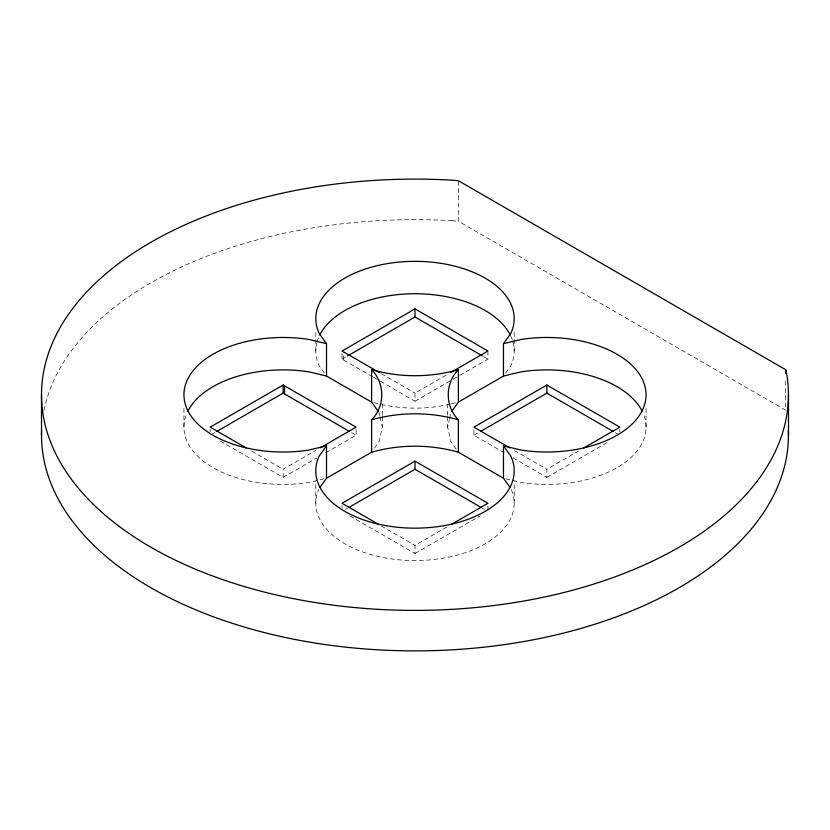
<?xml version="1.0" encoding="UTF-8"?>
<svg xmlns="http://www.w3.org/2000/svg" width="830" height="830" viewBox="0 0 830 830"><rect width="100%" height="100%" fill="white"/><g stroke="black" fill="none" stroke-linecap="round" stroke-linejoin="round"><path stroke-width="0.62" stroke-dasharray="4.15 3.11" d="M183.938 427.149L183.938 406.41M210.187 431.776L210.187 429.463M220.282 441.083L283.134 477.364L283.134 469.261L315.68 450.472M315.805 503.281L315.805 481.255M315.805 351.017L315.805 330.278M342.053 507.908L342.053 505.595M372.525 376.706L342.053 359.12L342.053 351.017M343.454 359.93L343.454 352.978M325.775 452.744L356.08 435.252L356.08 429.463M349.907 515.918L415 553.496L415 545.403L446.426 527.258M380.348 381.219L415 401.232L415 393.13L448.667 373.697M785.688 381.084L785.688 410.186L458.409 221.226L458.409 180.733M504.225 452.744L473.92 435.252L473.92 427.149M487.947 510.222L487.947 505.595M459.893 375.316L487.947 359.12L487.947 352.169M514.195 503.281L514.195 481.255M514.195 351.017L514.195 330.278M513.199 457.932L546.866 477.364L546.866 469.261L578.292 451.126M619.813 431.776L619.813 429.463M646.062 427.149L646.062 406.41M382.329 416.785L382.329 427.149L378.947 441.975L373.811 449.134M456.189 449.134L451.053 441.975L447.671 427.149L449.362 419.741M449.642 418.507L451.053 412.323M505.678 373.002L510.813 365.843A99.195 57.27 0 0 0 512.691 341.057M212.428 433.955L214.669 432.658M342.053 359.12L346.546 356.526M283.134 477.364L316.801 457.932M415 401.232L452.039 379.85M453.159 379.206L458.772 375.959M345.415 509.433L347.666 508.147M473.92 435.252L478.412 432.658M415 553.496L480.093 515.918M546.866 477.364L609.718 441.083M450.119 404.075C428.021 409.377 404.428 409.387 382.236 404.635M451.302 403.795L456.023 402.664M324.157 478.796L308.802 482.469A99.195 57.27 0 0 1 186.781 413.527M451.613 220.645L458.409 221.226M373.977 402.664L381.063 404.355M505.844 478.796L521.199 482.469A99.195 57.27 0 0 0 643.219 413.527M483.454 356.526L487.947 359.12M615.331 432.658L617.572 433.955M381.468 373.77L415 393.13M514.32 450.472L546.866 469.261M373.635 377.349L379.227 380.576M351.609 432.669L356.08 435.252M482.334 508.147L484.585 509.433M251.708 451.126L283.134 469.261M381.178 525.867L415 545.403M324.323 373.002L319.187 365.843A99.195 57.27 0 0 1 316.655 343.537M378.947 412.323L379.798 416.027M380.078 417.272L382.329 427.149M447.671 403.826L447.671 415.488M447.671 416.785L447.671 427.149M382.329 403.826L382.329 415.488M511.353 489.659A99.195 57.27 0 0 1 415 560.551A99.195 57.27 0 0 1 318.647 489.659M44 410.404A373.459 215.613 0 0 1 451.603 220.687M316.956 342.292A99.195 57.27 0 0 1 319.187 336.192M510.813 336.192A99.195 57.27 0 0 1 512.286 339.823"/><path stroke-width="1.25" d="M41.5 435.252L41.5 394.748M216.921 431.361L283.134 393.13L283.134 385.037L356.08 427.149L320.162 447.878M284.534 393.939L284.534 385.846M319.913 487.438L326.522 478.236L326.522 445.835L308.802 450.068A99.195 57.27 0 0 1 183.938 394.748A99.195 57.27 0 0 1 308.802 339.429L326.522 343.672L326.522 376.063L371.612 402.094L378.21 411.307M348.787 507.493L415 469.261L415 461.169L487.947 503.281L452.039 524.021M347.666 355.873L415 316.998L415 308.895L487.947 351.017L450.908 372.4M510.087 487.438L503.478 478.236L503.478 445.835L521.199 450.068A99.195 57.27 0 0 0 646.062 394.748A99.195 57.27 0 0 0 521.199 339.429L503.478 343.672L503.478 376.063L458.388 402.094L451.79 411.307M480.653 431.361L546.866 393.13L546.866 385.037L619.813 427.149L583.905 447.878M785.688 373.49L785.688 369.692L458.409 180.733L451.613 180.151A373.459 215.613 0 0 0 77.366 302.577A373.459 215.613 0 0 0 150.894 547.229A373.459 215.613 0 0 0 574.661 589.684A373.459 215.613 0 0 0 786.633 373.614L785.688 369.692M788.5 435.252L788.5 394.748M326.522 445.835L319.187 456.064A99.195 57.27 0 0 0 415 528.16A99.195 57.27 0 0 0 510.813 456.064L503.478 445.835M326.522 478.236L371.612 452.205L371.612 419.804C385.11 406.327 385.11 383.17 371.612 369.703C399.78 377.702 430.22 377.702 458.388 369.703L458.388 402.094M458.388 369.703C444.89 383.17 444.89 406.327 458.388 419.804L458.388 452.205L503.478 478.236M503.478 343.672L510.813 333.442A99.195 57.27 0 0 0 415 261.346A99.195 57.27 0 0 0 319.187 333.442L326.522 343.672M283.134 385.037L210.187 427.149L246.095 447.878M415 308.895L342.053 351.017L379.227 372.483M415 461.169L342.053 503.281L377.826 523.938M546.866 385.037L473.92 427.149L509.838 447.878M503.478 376.063L521.199 371.83A99.195 57.27 0 0 1 642.192 411.307M371.612 419.804C399.78 411.805 430.22 411.805 458.388 419.804M371.612 452.205C399.78 444.206 430.22 444.206 458.388 452.205M326.522 376.063L308.802 371.83A99.195 57.27 0 0 0 187.808 411.307M415 316.998L482.334 355.873M546.866 393.13L613.08 431.361M283.134 393.13L349.368 431.372M415 469.261L481.213 507.493M371.612 369.703L371.612 402.094M788.334 430.272A373.459 215.613 0 0 1 414.979 650.886A373.459 215.613 0 0 1 41.614 430.272M319.675 335.175A99.195 57.27 0 0 1 415 293.747A99.195 57.27 0 0 1 510.326 335.175"/></g></svg>
